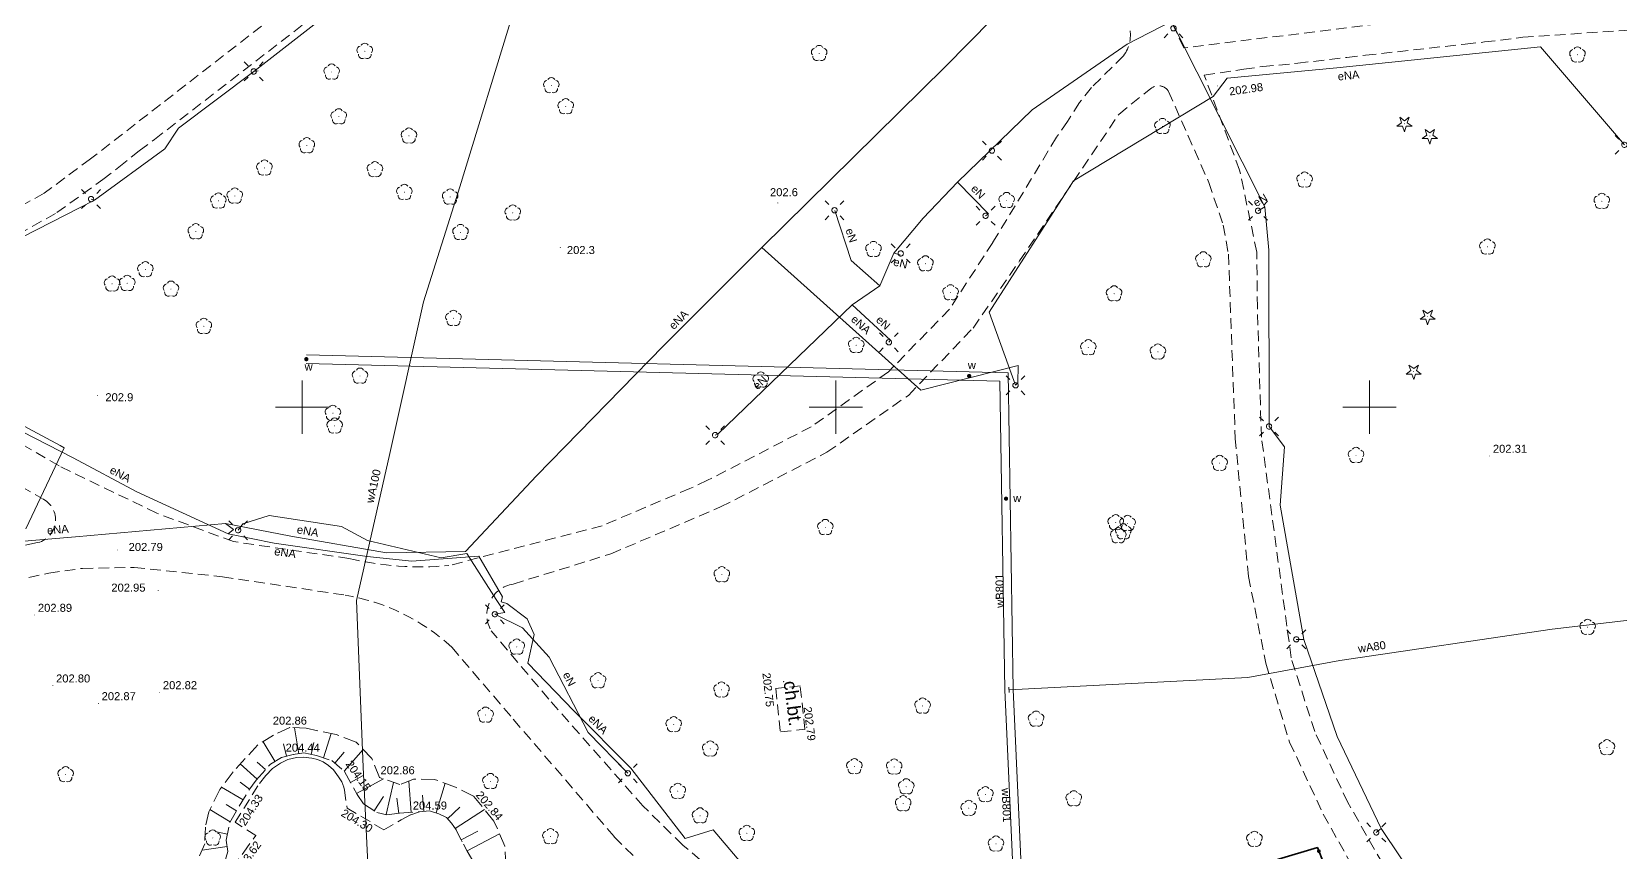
# Model space of a CAD drawing. Extents: x 0 to 7423283, y 0 to 5548300.
# Drawn here: x 7422324.7 to 7422473.5, y 5547808.3 to 5547885.2 of the extents above; entities that cross this region are included whole.
import ezdxf
from ezdxf.enums import TextEntityAlignment as Align

# ---------------------------------------------------------------- set-up
doc = ezdxf.new("R2010")
doc.units = 0
doc.header["$PDSIZE"] = 0.75
doc.linetypes.add('PRZER2-1', pattern=[3, 2, -1])
doc.linetypes.add('PRZER2_5-1', pattern=[3.5, 2.5, -1])
doc.layers.get('0').update_dxf_attribs({"linetype": 'CONTINUOUS', "lineweight": 13})
for name, color, linetype, lineweight, true_color in [('BUBS04', 7, 'PRZER2-1', 18, 0x0a0909), ('OBOP01', 7, 'CONTINUOUS', 18, 0x008000), ('OBOP02', 7, 'CONTINUOUS', 18, 0x008000), ('SUPE04', 1, 'CONTINUOUS', 18, 0xff0000), ('SUPE04_O', 1, 'CONTINUOUS', 18, 0xff0000), ('SUPW03', 5, 'CONTINUOUS', 18, 0x0000ff), ('SUPW03_O', 5, 'CONTINUOUS', 18, 0x0000ff), ('SUXX_01', 7, 'CONTINUOUS', 18, 0x0a0909)]:
    doc.layers.add(name, color=color, linetype=linetype, lineweight=lineweight, true_color=true_color)
for name, color, linetype, lineweight in [('BUBZ02', 7, 'PRZER2_5-1', 18), ('GSLKOC', 7, 'CONTINUOUS', 18), ('GTGETI_O', 7, 'CONTINUOUS', 18), ('KTCR02', 7, 'PRZER2-1', 18), ('KTOK05_01', 7, 'CONTINUOUS', 35), ('RTPW01', 7, 'CONTINUOUS', 13), ('RTPW01_O', 7, 'CONTINUOUS', 13), ('RTPW02', 7, 'CONTINUOUS', 13), ('RTPW02_O', 7, 'CONTINUOUS', 13), ('SUSM', 7, 'CONTINUOUS', 18)]:
    doc.layers.add(name, color=color, linetype=linetype, lineweight=lineweight)
doc.layers.add('SUUS25', color=7, linetype='CONTINUOUS', true_color=0x0a0909)
doc.layers.add('SUUS25_O', color=7, linetype='CONTINUOUS', true_color=0x0a0909)
doc.styles.add('GEO-INFO', font='Arial')

# ---------------------------------------------------------------- blocks, each defined once
blk = doc.blocks.new('SPDLP')
blk.add_hatch(color=0).paths.add_polyline_path([(-0.09, 0), (-0.085595, -0.027812), (-0.072812, -0.052901), (-0.052901, -0.072812), (-0.027812, -0.085595), (0, -0.09), (0.027812, -0.085595), (0.052901, -0.072812), (0.072812, -0.052901), (0.085595, -0.027812), (0.09, 0), (0.085595, 0.027812), (0.072812, 0.052901), (0.052901, 0.072812), (0.027812, 0.085595), (0, 0.09), (-0.027812, 0.085595), (-0.052901, 0.072812), (-0.072812, 0.052901), (-0.085595, 0.027812)])
at = {"color": 0}
for points in [[(-1.292703, 0.137547), (-1.355024, 0.389802), (-1.327532, 0.648184), (-1.213525, 0.881678), (-1.026689, 1.062258), (-0.78945, 1.168249), (-0.530282, 1.186929)], [(-0.268652, 1.271938), (-0.048001, 1.40916), (0.20623, 1.462858), (0.463525, 1.426585), (0.693003, 1.304695), (0.867117, 1.11182), (0.964971, 0.871109)], [(1.126667, 0.648554), (1.325358, 0.481106), (1.454989, 0.255912), (1.5, 0), (1.454989, -0.255912), (1.325358, -0.481106), (1.126667, -0.648554)], [(-0.530282, -1.186929), (-0.78945, -1.168249), (-1.026689, -1.062258), (-1.213525, -0.881678), (-1.327532, -0.648184), (-1.355024, -0.389802), (-1.292703, -0.137547)], [(0.964971, -0.871109), (0.867117, -1.11182), (0.693003, -1.304695), (0.463525, -1.426585), (0.20623, -1.462858), (-0.048001, -1.40916), (-0.268652, -1.271938)]]:
    blk.add_lwpolyline(points, dxfattribs=at)
blk = doc.blocks.new('SPDIP')
blk.add_hatch(color=0).paths.add_polyline_path([(-0.09, 0), (-0.085595, -0.027812), (-0.072812, -0.052901), (-0.052901, -0.072812), (-0.027812, -0.085595), (0, -0.09), (0.027812, -0.085595), (0.052901, -0.072812), (0.072812, -0.052901), (0.085595, -0.027812), (0.09, 0), (0.085595, 0.027812), (0.072812, 0.052901), (0.052901, 0.072812), (0.027812, 0.085595), (0, 0.09), (-0.027812, 0.085595), (-0.052901, 0.072812), (-0.072812, 0.052901), (-0.085595, 0.027812)])
at = {"color": 0}
blk.add_lwpolyline([(0.177062, -0.544942), (-0.463555, -1.426676), (-0.463555, -0.336792), (-1.500096, 0), (-0.463555, 0.336792), (-0.463555, 1.426676), (0.177062, 0.544942), (1.213603, 0.881734), (0.572986, 0), (1.213603, -0.881734)], close=True, dxfattribs=at)
blk = doc.blocks.new('KOLO')
blk.add_hatch(color=0).paths.add_polyline_path([(0, 0.5), (-0.12941, 0.482963), (-0.25, 0.433013), (-0.353553, 0.353553), (-0.433013, 0.25), (-0.482963, 0.12941), (-0.5, 0), (-0.482963, -0.12941), (-0.433013, -0.25), (-0.353553, -0.353553), (-0.25, -0.433013), (-0.12941, -0.482963), (0, -0.5), (0.12941, -0.482963), (0.25, -0.433013), (0.353553, -0.353553), (0.433013, -0.25), (0.482963, -0.12941), (0.5, 0), (0.482963, 0.12941), (0.433013, 0.25), (0.353553, 0.353553), (0.25, 0.433013), (0.12941, 0.482963)])
blk = doc.blocks.new('POINT')
at = {"color": 0}
blk.add_point((0, 0), dxfattribs=at)
blk = doc.blocks.new('SUSM01_01')
at = {"color": 0}
for points in [[(-0.353553, 0.353553), (-0.212132, 0.212132)], [(0.353553, 0.353553), (0.212132, 0.212132)], [(-0.353553, -0.353553), (-0.212132, -0.212132)], [(0.353553, -0.353553), (0.212132, -0.212132)]]:
    blk.add_lwpolyline(points, dxfattribs=at)
blk.add_lwpolyline([(0.1, 0), (0.093969, -0.034202), (0.076604, -0.064279), (0.05, -0.086603), (0.025882, -0.096593), (0, -0.1), (-0.025882, -0.096593), (-0.05, -0.086603), (-0.073305, -0.068017), (-0.090097, -0.043388), (-0.098883, -0.014904), (-0.098883, 0.014904), (-0.090097, 0.043388), (-0.073305, 0.068017), (-0.05, 0.086603), (-0.022252, 0.097493), (0.007473, 0.09972), (0.036534, 0.093087), (0.062349, 0.078183), (0.082624, 0.056332), (0.095557, 0.029476)], close=True, dxfattribs=at)
blk = doc.blocks.new('OKRAG_PELNY')
at = {"color": 0}
blk.add_lwpolyline([(0.5, 0), (0.482963, -0.12941), (0.433013, -0.25), (0.353553, -0.353553), (0.25, -0.433013), (0.12941, -0.482963), (0, -0.5), (-0.12941, -0.482963), (-0.25, -0.433013), (-0.353553, -0.353553), (-0.433013, -0.25), (-0.482963, -0.12941), (-0.5, 0), (-0.482963, 0.12941), (-0.433013, 0.25), (-0.353553, 0.353553), (-0.25, 0.433013), (-0.12941, 0.482963), (0, 0.5), (0.12941, 0.482963), (0.25, 0.433013), (0.353553, 0.353553), (0.433013, 0.25), (0.482963, 0.12941)], close=True, dxfattribs=at)
blk = doc.blocks.new('PION_C')
at = {"color": 0}
blk.add_lwpolyline([(0, 0.5), (0, -0.5)], dxfattribs=at)

msp = doc.modelspace()

# ---------------------------------------------------------------- linework, layer by layer
at = {"color": 7, "linetype": 'Continuous', "lineweight": 13, "elevation": 100, "flags": 128}
for points in [[(7422350, 5547847.5), (7422350, 5547852.5)], [(7422400, 5547847.5), (7422400, 5547852.5)], [(7422450, 5547847.5), (7422450, 5547852.5)], [(7422347.5, 5547850), (7422352.5, 5547850)], [(7422397.5, 5547850), (7422402.5, 5547850)], [(7422447.5, 5547850), (7422452.5, 5547850)]]:
    msp.add_lwpolyline(points, dxfattribs=at)
at = {"layer": 'BUBS04', "color": 18, "linetype": 'PRZER2-1', "lineweight": 18, "ltscale": 0.5, "true_color": 0x0a0909, "elevation": 10.14}
msp.add_lwpolyline([(7422343.479, 5547806.881), (7422344.517, 5547808.3), (7422345.64, 5547809.859), (7422344.217, 5547810.779), (7422343.721, 5547811.112), (7422345.986, 5547814.738), (7422346.585, 5547815.479), (7422347.21, 5547816.13), (7422347.948, 5547816.635), (7422348.655, 5547816.991), (7422349.467, 5547817.176), (7422350.085, 5547817.195), (7422350.904, 5547817.116), (7422351.419, 5547816.974), (7422351.954, 5547816.751), (7422352.446, 5547816.43), (7422352.918, 5547816.001), (7422353.413, 5547815.366), (7422353.699, 5547814.895), (7422353.882, 5547814.386), (7422353.955, 5547814.123), (7422354.199, 5547812.428), (7422357.644, 5547810.394), (7422359.256, 5547811.313), (7422360.162, 5547811.805), (7422360.991, 5547812.087), (7422361.938, 5547812.167), (7422362.814, 5547811.906), (7422363.505, 5547811.533), (7422363.999, 5547811.011), (7422364.41, 5547810.386), (7422365.45, 5547808.398), (7422366.566, 5547806.519)], dxfattribs=at)
at = {"layer": 'BUBZ02', "color": 7, "linetype": 'PRZER2_5-1', "lineweight": 18, "ltscale": 0.5, "elevation": 10.14}
for points in [[(7422369.076, 5547807.069), (7422368.981, 5547808.864), (7422367.969, 5547811.212), (7422366.043, 5547813.555), (7422364.35, 5547814.393), (7422362.381, 5547815.119), (7422360.435, 5547815.146), (7422359.158, 5547814.631), (7422357.233, 5547815.283), (7422356.514, 5547817.077), (7422355.057, 5547818.611), (7422353.187, 5547819.313), (7422350.356, 5547819.905), (7422348.827, 5547819.983), (7422347.305, 5547819.275), (7422345.848, 5547818.343), (7422343.512, 5547815.84), (7422342.263, 5547814.156), (7422341.242, 5547812.078), (7422340.921, 5547810.633), (7422340.871, 5547809.088), (7422339.851, 5547806.764)], [(7422342.706, 5547807.309), (7422343.03, 5547808.36), (7422342.878, 5547809.422), (7422343.2, 5547811.093), (7422345.009, 5547814.12), (7422345.693, 5547815.053), (7422347.021, 5547816.553), (7422348.048, 5547817.177), (7422349.152, 5547817.435), (7422350.152, 5547817.597), (7422351.342, 5547817.348), (7422352.764, 5547816.889), (7422353.968, 5547815.854), (7422355.132, 5547813.692), (7422355.741, 5547812.832), (7422356.98, 5547812.028), (7422357.936, 5547811.806), (7422359.116, 5547811.939), (7422360.991, 5547812.087), (7422361.938, 5547812.167), (7422362.814, 5547811.906), (7422363.505, 5547811.533), (7422363.999, 5547811.011), (7422364.41, 5547810.386), (7422365.45, 5547808.398), (7422366.566, 5547806.519)]]:
    msp.add_lwpolyline(points, dxfattribs=at)
at = {"layer": 'BUBZ02', "color": 7, "linetype": 'Continuous', "lineweight": 18, "elevation": 10.14, "flags": 128}
for points in [[(7422349.678, 5547817.52), (7422349.282, 5547819.96)], [(7422347.445, 5547816.811), (7422346.328, 5547818.65)], [(7422348.516, 5547817.286), (7422348.247, 5547818.437)], [(7422350.842, 5547817.453), (7422351.078, 5547818.579)], [(7422351.984, 5547817.141), (7422352.717, 5547819.411)], [(7422353.042, 5547816.65), (7422353.925, 5547817.677)], [(7422353.941, 5547815.877), (7422355.705, 5547817.929)], [(7422345.778, 5547815.149), (7422344.185, 5547816.561)], [(7422346.564, 5547816.037), (7422345.779, 5547816.732)], [(7422354.513, 5547814.842), (7422355.704, 5547815.483)], [(7422344.452, 5547813.188), (7422342.438, 5547814.392)], [(7422345.068, 5547814.201), (7422344.17, 5547814.859)], [(7422355.075, 5547813.798), (7422357.602, 5547815.158)], [(7422357.863, 5547811.823), (7422358.562, 5547814.833)], [(7422360.221, 5547812.026), (7422359.989, 5547814.966)], [(7422362.56, 5547811.982), (7422363.384, 5547814.749)], [(7422343.844, 5547812.17), (7422342.856, 5547812.761)], [(7422356.746, 5547812.18), (7422357.615, 5547813.52)], [(7422359.039, 5547811.93), (7422358.879, 5547813.355)], [(7422361.403, 5547812.122), (7422361.276, 5547813.629)], [(7422363.598, 5547811.435), (7422364.753, 5547812.528)], [(7422364.33, 5547810.508), (7422367.068, 5547812.309)], [(7422343.236, 5547811.153), (7422341.343, 5547812.284)], [(7422342.989, 5547809.997), (7422341.951, 5547810.197)], [(7422364.892, 5547809.465), (7422366.455, 5547810.282)], [(7422365.441, 5547808.414), (7422368.488, 5547810.008)], [(7422340.609, 5547808.491), (7422342.963, 5547808.828)]]:
    msp.add_lwpolyline(points, dxfattribs=at)
at = {"layer": 'GSLKOC', "color": 7, "linetype": 'PRZER2-1', "lineweight": 18, "ltscale": 0.5, "elevation": 10.18}
msp.add_lwpolyline([(7422394.37, 5547823.63), (7422394.81, 5547819.56), (7422397.1, 5547819.81), (7422396.66, 5547823.88)], close=True, dxfattribs=at)
at = {"layer": 'KTCR02', "color": 7, "linetype": 'PRZER2-1', "lineweight": 18, "ltscale": 0.5, "elevation": 10.18}
for points in [[(7422314.54, 5547990.27), (7422337.56, 5547982.91), (7422359.28, 5547976.24), (7422383.52, 5547970.4), (7422401.93, 5547966.21), (7422415.9, 5547963.39, -0.5239202), (7422416.39, 5547960.25), (7422406.92, 5547948.12), (7422394.42, 5547932.31), (7422388.4, 5547924.99), (7422383.7, 5547919.58), (7422377.7, 5547913.12), (7422370.41, 5547906.11), (7422362.35, 5547898.6), (7422354.48, 5547892.14), (7422330.15, 5547873.25), (7422325.81, 5547870.04), (7422321.24, 5547867.5)], [(7422427.49, 5547885.71, -0.2280507), (7422426.96, 5547882.9), (7422423.95, 5547879.94), (7422422.82, 5547878.53), (7422421.71, 5547876.76), (7422420.68, 5547875.28), (7422414.71, 5547865.42), (7422410.65, 5547859.17), (7422404.95, 5547853.31), (7422397.7, 5547848.16), (7422387.98, 5547843.14), (7422386.33, 5547842.38), (7422378.09, 5547838.88), (7422363.73, 5547835.15, -0.0803684), (7422354.38, 5547835.81), (7422343.56, 5547837.4), (7422336.38, 5547840.05), (7422327.22, 5547844.49), (7422309.24, 5547854.96)], [(7422389.59, 5547805.64), (7422385.65, 5547808.97), (7422381.92, 5547812.64), (7422373.1, 5547822.64), (7422367.7, 5547829.05, -0.5282039), (7422369.78, 5547833.42), (7422378.92, 5547836.25), (7422389.2, 5547840.64), (7422399.17, 5547845.77), (7422406.8, 5547851.1), (7422412.87, 5547857.41), (7422417.22, 5547863.7), (7422426.52, 5547877.43), (7422429.53, 5547879.85, -0.4601399), (7422431.18, 5547879.58), (7422434.95, 5547871.04), (7422436.31, 5547867.05), (7422436.79, 5547864.32), (7422437.43, 5547847.07), (7422438.67, 5547834.13), (7422440.29, 5547826.01), (7422442.52, 5547818.61), (7422445.67, 5547811.87), (7422448.79, 5547806.3, -0.3341156)], [(7422318.52, 5547832.76), (7422326.26, 5547834.44), (7422329.42, 5547834.89), (7422334.25, 5547834.97), (7422342.53, 5547834.1), (7422354.01, 5547832.38, -0.1460046), (7422364.02, 5547827.5), (7422369.78, 5547820.75), (7422379.24, 5547809.74), (7422383.07, 5547805.91)]]:
    msp.add_lwpolyline(points, format="xyb", dxfattribs=at)
for points in [[(7422445.96, 5547957.14), (7422453.8, 5547956.77, -0.3135702), (7422455.97, 5547955.52, 0.1431669), (7422467.07, 5547932.89), (7422467, 5547931.07), (7422469.21, 5547929.27), (7422471.17, 5547929.62, 0.1408987), (7422494, 5547921.7, -0.3923142), (7422495.11, 5547920.7), (7422496.32, 5547905.74), (7422497.57, 5547889.78), (7422484.99, 5547889.11), (7422464.24, 5547887.56), (7422432.62, 5547883.65), (7422427.2, 5547894.99), (7422425.54, 5547904.45), (7422425.43, 5547912.16), (7422425.41, 5547920.61), (7422426.28, 5547933.57), (7422430.53, 5547958.47), (7422433.78, 5547958.62)], [(7422259.01, 5547841.25), (7422273.26, 5547846.46), (7422296.7, 5547855.62, -0.3743255), (7422301.55, 5547855.26), (7422325.62, 5547841.44, -0.7339343), (7422325.05, 5547837.27), (7422316.82, 5547835.54), (7422306.62, 5547833.55), (7422291.82, 5547830.64), (7422282.12, 5547827.77), (7422263.57, 5547819.59), (7422254.77, 5547816.19), (7422241.63, 5547811.73), (7422235.76, 5547810.43), (7422230.18, 5547810.88, 0.1236818), (7422226.63, 5547816.03), (7422227.72, 5547820.96), (7422228.83, 5547824.93), (7422230.8, 5547827.96), (7422233.81, 5547830.75), (7422235.95, 5547832.22), (7422238.45, 5547833.34), (7422241.39, 5547834.53)]]:
    msp.add_lwpolyline(points, format="xyb", close=True, dxfattribs=at)
for points in [[(7422322.07, 5547865.45), (7422327.01, 5547868.22), (7422331.31, 5547871.32), (7422332.81, 5547872.47), (7422334.73, 5547874.01), (7422336.16, 5547875.07), (7422355.96, 5547890.39)], [(7422476.53, 5547778.11), (7422464.96, 5547789.38), (7422457.71, 5547797.38), (7422454.21, 5547802.05), (7422447.98, 5547812.94), (7422444.88, 5547819.6), (7422442.67, 5547826.51), (7422439.88, 5547847.19), (7422439.51, 5547859.36), (7422439.45, 5547864.52), (7422437.84, 5547872.21), (7422434.53, 5547881.09), (7422438.25, 5547881.66), (7422440.01, 5547881.91), (7422443.28, 5547882.22), (7422447.89, 5547882.76), (7422449.65, 5547882.96), (7422458.97, 5547884.01), (7422460.79, 5547884.21), (7422464.39, 5547884.65), (7422485.21, 5547886.07)]]:
    msp.add_lwpolyline(points, dxfattribs=at)
at = {"layer": 'KTOK05_01', "color": 7, "linetype": 'Continuous', "lineweight": 35, "elevation": 10.18}
msp.add_lwpolyline([(7422447.07, 5547804.27), (7422446.45, 5547805.76), (7422445.72, 5547807.25), (7422445.13, 5547808.73), (7422426.85, 5547803.27), (7422418.61, 5547800.79), (7422411.94, 5547792.38), (7422413.29, 5547791.47), (7422414.59, 5547790.53)], dxfattribs=at)
at = {"layer": 'SUPE04', "color": 1, "linetype": 'Continuous', "lineweight": 18, "true_color": 0xff0000, "elevation": 10.18}
for points in [[(7422425.07, 5547956.89), (7422424.67, 5547954.16), (7422422.67, 5547953.2), (7422419.87, 5547950.95), (7422416.46, 5547952.69), (7422407.61, 5547942.82), (7422402.51, 5547937.73), (7422398.01, 5547932.03), (7422395.41, 5547929.53), (7422390.32, 5547922.83), (7422386.69, 5547914.86), (7422385.4, 5547913.57), (7422381.96, 5547913.35), (7422376.43, 5547907.44), (7422368.75, 5547900.57), (7422361.8, 5547893.94), (7422353.06, 5547887.35), (7422345.45, 5547881.45), (7422338.39, 5547876.13), (7422337.12, 5547874.21), (7422330.53, 5547869.4), (7422319.68, 5547863.86)], [(7422433.86, 5547953.57), (7422434.4, 5547952.44), (7422430.03, 5547951.19), (7422429.54, 5547950.94), (7422429.13, 5547948.58), (7422427.43, 5547936.08), (7422426.48, 5547924.66), (7422426.87, 5547914.72), (7422427.32, 5547907.12), (7422427.54, 5547905.02), (7422428.03, 5547899.92), (7422410.21, 5547881.85), (7422393.08, 5547864.94)], [(7422431.48, 5547886.15), (7422427.29, 5547883.99), (7422418.39, 5547877.85), (7422411.4, 5547871.08), (7422408.19, 5547867.7), (7422405.45, 5547864.41), (7422404.11, 5547861.37), (7422401.53, 5547859.59), (7422388.99, 5547847.5), (7422388.69, 5547847.37)], [(7422431.48, 5547886.15), (7422431.72, 5547885.64), (7422440.19, 5547868.77), (7422440.59, 5547864.7), (7422440.6, 5547848.18), (7422442.05, 5547846.27), (7422441.65, 5547840.8), (7422443.85, 5547828.24), (7422446.97, 5547819.13), (7422451.09, 5547810.51), (7422454.67, 5547805.2), (7422458.65, 5547801.91), (7422459.23, 5547797.99), (7422462.33, 5547793.96), (7422467.17, 5547793.51), (7422469.24, 5547792.1), (7422469.73, 5547787.12), (7422474.53, 5547781.61), (7422487.04, 5547775.95)], [(7422473.9, 5547874.57), (7422466.03, 5547883.74), (7422446.95, 5547881.79), (7422436.67, 5547880.83), (7422435.37, 5547879.11), (7422422.26, 5547871.21), (7422414.37, 5547858.89), (7422416.84, 5547852.04), (7422417.05, 5547852.26), (7422417.1, 5547853.9), (7422407.97, 5547851.58), (7422393.08, 5547864.94)], [(7422345.45, 5547881.45), (7422345.88, 5547881.51)], [(7422411.4, 5547871.08), (7422414.3, 5547868.12), (7422414.04, 5547867.93)], [(7422330.21, 5547869.49), (7422330.53, 5547869.4)], [(7422404.11, 5547861.37), (7422401.43, 5547863.72), (7422399.92, 5547868.42)], [(7422440.19, 5547868.77), (7422439.57, 5547868.4)], [(7422393.08, 5547864.94), (7422383.85, 5547855.73), (7422371.94, 5547843.55), (7422365.31, 5547836.48), (7422357.88, 5547836.33), (7422348.94, 5547837.92), (7422342.81, 5547839.1), (7422328.76, 5547837.83), (7422320.18, 5547837.14)], [(7422405.45, 5547864.41), (7422406.03, 5547864.27)], [(7422401.53, 5547859.59), (7422405.12, 5547856.26), (7422404.97, 5547856.07)], [(7422318.37, 5547851.19), (7422327.32, 5547846.39), (7422327.69, 5547846.18), (7422324.09, 5547838.6)], [(7422318.93, 5547850.14), (7422328.54, 5547845.26), (7422334.51, 5547842.05), (7422343.06, 5547838.13), (7422347.38, 5547837.26), (7422356.07, 5547835.99), (7422360.26, 5547835.55), (7422366.56, 5547836.02), (7422368.78, 5547832.23), (7422368.64, 5547831.76), (7422369.18, 5547831.6), (7422371.08, 5547830.17), (7422371.74, 5547828.7), (7422371.13, 5547826.02), (7422375.44, 5547821.54), (7422380.8, 5547816.16), (7422385.87, 5547809.59), (7422388.51, 5547810.4), (7422394.92, 5547802.83)], [(7422342.81, 5547839.1), (7422343.56, 5547838.53), (7422343.06, 5547838.13)], [(7422343.99, 5547838.46), (7422344.43, 5547839.07), (7422346.89, 5547839.85), (7422353.68, 5547838.82), (7422356.12, 5547837.5), (7422363.02, 5547835.89), (7422365.41, 5547836.28), (7422368.17, 5547831.96), (7422368.98, 5547830.77), (7422368.05, 5547830.59), (7422370.65, 5547829.31), (7422373.13, 5547826.56), (7422376.8, 5547819.5), (7422380.51, 5547815.69)], [(7422443.15, 5547828.24), (7422443.85, 5547828.24)], [(7422450.65, 5547810.15), (7422451.09, 5547810.51)]]:
    msp.add_lwpolyline(points, dxfattribs=at)
at = {"layer": 'SUPW03', "color": 5, "linetype": 'Continuous', "lineweight": 18, "true_color": 0x0000ff, "elevation": 10.18}
for points in [[(7422392.04, 5547999.28), (7422385.35, 5547962.85), (7422383.82, 5547955.95), (7422376.76, 5547922.46), (7422373.01, 5547902.81), (7422369.87, 5547887.24), (7422364.76, 5547870.65), (7422361.35, 5547859.86), (7422358.2, 5547845.66), (7422355.07, 5547831.87), (7422355.71, 5547816.25), (7422356.36, 5547802.69), (7422352.39, 5547783.57), (7422349.7, 5547772.51), (7422346.86, 5547761.18)], [(7422415.83, 5547823.514), (7422415.376, 5547852.439), (7422350.37, 5547854.09)], [(7422416.63, 5547823.526), (7422416.164, 5547853.221), (7422350.39, 5547854.89)], [(7422508.05, 5547833.62), (7422507.57, 5547833.65), (7422496.7, 5547832.54), (7422486.26, 5547831.26), (7422474.88, 5547830.09), (7422467.13, 5547829.19), (7422447.22, 5547826.26), (7422438.6, 5547824.66), (7422416.23, 5547823.52)], [(7422415.83, 5547823.502), (7422416.95, 5547798.632)], [(7422416.63, 5547823.538), (7422417.75, 5547798.668)]]:
    msp.add_lwpolyline(points, dxfattribs=at)

# ---------------------------------------------------------------- block references
at = {"layer": 'GSLKOC', "color": 7, "lineweight": 18, "xscale": 0.5, "yscale": 0.5, "rotation": 90}
msp.add_blockref('POINT', (7422395.1, 5547824.27, 10.18), dxfattribs=at)
at = {"layer": 'KTOK05_01', "color": 7, "lineweight": 35, "xscale": 0.35, "yscale": 0.35, "rotation": 90}
msp.add_blockref('KOLO', (7422445.263, 5547808.397, 10.18), dxfattribs=at)
at = {"layer": 'OBOP01', "color": 96, "lineweight": 18, "true_color": 0x008000, "xscale": 0.5, "yscale": 0.5, "rotation": 90}
for p in [(7422453.28, 5547876.55, 10.12), (7422455.66, 5547875.4, 10.12), (7422455.46, 5547858.47, 10.12), (7422454.15, 5547853.33, 10.12)]:
    msp.add_blockref('SPDIP', p, dxfattribs=at)
at = {"layer": 'OBOP02', "color": 96, "lineweight": 18, "true_color": 0x008000, "xscale": 0.5, "yscale": 0.5, "rotation": 90}
for p in [(7422355.86, 5547883.34, 10.12), (7422398.44, 5547883.14, 10.12), (7422469.5, 5547883.01, 10.12), (7422352.76, 5547881.4, 10.12), (7422373.34, 5547880.13, 10.12), (7422353.42, 5547877.21, 10.12), (7422374.69, 5547878.16, 10.12), (7422430.61, 5547876.3, 10.12), (7422350.43, 5547874.5, 10.12), (7422360, 5547875.42, 10.12), (7422346.46, 5547872.41, 10.12), (7422356.81, 5547872.26, 10.12), (7422443.93, 5547871.29, 10.12), (7422343.68, 5547869.78, 10.12), (7422359.57, 5547870.13, 10.12), (7422363.86, 5547869.69, 10.12), (7422342.14, 5547869.32, 10.12), (7422369.73, 5547868.2, 10.12), (7422416.01, 5547869.37, 10.12), (7422471.78, 5547869.29, 10.12), (7422340.03, 5547866.44, 10.12), (7422364.83, 5547866.37, 10.12), (7422403.53, 5547864.78, 10.12), (7422434.44, 5547863.81, 10.12), (7422461.06, 5547865.01, 10.12), (7422335.3, 5547862.89, 10.12), (7422408.4, 5547863.43, 10.12), (7422332.18, 5547861.55, 10.12), (7422333.6, 5547861.6, 10.12), (7422337.7, 5547861.06, 10.12), (7422410.75, 5547860.72, 10.12), (7422426.08, 5547860.62, 10.12), (7422364.17, 5547858.32, 10.12), (7422340.78, 5547857.57, 10.12), (7422401.91, 5547855.79, 10.12), (7422423.66, 5547855.58, 10.12), (7422430.18, 5547855.18, 10.12), (7422355.41, 5547852.91, 10.12), (7422392.97, 5547852.54, 10.12), (7422352.87, 5547849.43, 10.12), (7422353.04, 5547848.25, 10.12), (7422435.97, 5547844.75, 10.12), (7422448.75, 5547845.48, 10.12), (7422399.02, 5547838.73, 10.12), (7422426.23, 5547839.19, 10.12), (7422427.34, 5547839.11, 10.12), (7422426.47, 5547837.96, 10.12), (7422426.95, 5547838.32, 10.12), (7422389.32, 5547834.3, 10.12), (7422470.45, 5547829.38, 10.12), (7422370.1, 5547827.53, 10.12), (7422377.72, 5547824.37, 10.12), (7422389.29, 5547823.51, 10.12), (7422408.13, 5547822, 10.12), (7422367.18, 5547821.15, 10.12), (7422418.77, 5547820.77, 10.12), (7422384.81, 5547820.26, 10.12), (7422388.23, 5547817.98, 10.12), (7422472.26, 5547818.11, 10.12), (7422401.74, 5547816.33, 10.12), (7422405.47, 5547816.29, 10.12), (7422327.83, 5547815.58, 10.12), (7422367.63, 5547814.93, 10.12), (7422385.19, 5547814.01, 10.12), (7422406.6, 5547814.43, 10.12), (7422414.02, 5547813.7, 10.12), (7422422.3, 5547813.31, 10.12), (7422387.28, 5547811.71, 10.12), (7422406.31, 5547812.85, 10.12), (7422412.46, 5547812.42, 10.12), (7422391.66, 5547810.07, 10.12), (7422341.61, 5547809.63, 10.12), (7422373.26, 5547809.76, 10.12), (7422415.01, 5547809.08, 10.12), (7422439.23, 5547809.52, 10.12)]:
    msp.add_blockref('SPDLP', p, dxfattribs=at)
at = {"layer": 'RTPW01', "color": 7, "lineweight": 13, "xscale": 0.09, "yscale": 0.09, "rotation": 90}
for p in [(7422394.56, 5547869.13, 10.2), (7422374.18, 5547864.95, 10.2), (7422330.83, 5547851.08, 10.2)]:
    msp.add_blockref('KOLO', p, dxfattribs=at)
at = {"layer": 'RTPW02', "color": 7, "lineweight": 13, "xscale": 0.09, "yscale": 0.09, "rotation": 90}
for p in [(7422435.75, 5547880.09, 10.2), (7422461.27, 5547845.42, 10.2), (7422332.67, 5547836.61, 10.2), (7422336.5, 5547832.82, 10.2), (7422324.93, 5547830.52, 10.2), (7422326.63, 5547823.9, 10.2), (7422336.64, 5547823.27, 10.2), (7422394.37, 5547823.63, 10.2), (7422330.9, 5547822.24, 10.2), (7422348.827, 5547819.983, 10.2), (7422397.1, 5547819.8, 10.2), (7422349.152, 5547817.435, 10.2), (7422357.233, 5547815.283, 10.2), (7422354.199, 5547812.428, 10.2), (7422355.132, 5547813.692, 10.2), (7422366.043, 5547813.555, 10.2), (7422343.2, 5547811.093, 10.2), (7422360.991, 5547812.087, 10.2), (7422345.64, 5547809.859, 10.2)]:
    msp.add_blockref('KOLO', p, dxfattribs=at)
at = {"layer": 'SUSM', "color": 7, "lineweight": 18, "rotation": 90}
for name, p, xscale, yscale in [('SUSM01_01', (7422431.64, 5547885.49, 10.24), 2.5, 2.5), ('SUSM01_01', (7422345.45, 5547881.45, 10.24), 2.5, 2.5), ('OKRAG_PELNY', (7422345.45, 5547881.45, 10.24), 0.5, 0.5), ('SUSM01_01', (7422414.63, 5547874.03, 10.24), 2.5, 2.5), ('SUSM01_01', (7422473.9, 5547874.57, 10.24), 2.5, 2.5), ('OKRAG_PELNY', (7422414.63, 5547874.03, 10.24), 0.5, 0.5), ('SUSM01_01', (7422330.21, 5547869.49, 10.24), 2.5, 2.5), ('OKRAG_PELNY', (7422330.21, 5547869.49, 10.24), 0.5, 0.5), ('SUSM01_01', (7422399.88, 5547868.44, 10.24), 2.5, 2.5), ('SUSM01_01', (7422439.57, 5547868.4, 10.24), 2.5, 2.5), ('OKRAG_PELNY', (7422399.88, 5547868.44, 10.24), 0.5, 0.5), ('SUSM01_01', (7422414.04, 5547867.93, 10.24), 2.5, 2.5), ('OKRAG_PELNY', (7422414.04, 5547867.93, 10.24), 0.5, 0.5), ('OKRAG_PELNY', (7422439.57, 5547868.4, 10.24), 0.5, 0.5), ('SUSM01_01', (7422406.08, 5547864.4, 10.24), 2.5, 2.5), ('OKRAG_PELNY', (7422406.08, 5547864.4, 10.24), 0.5, 0.5), ('SUSM01_01', (7422404.97, 5547856.07, 10.24), 2.5, 2.5), ('OKRAG_PELNY', (7422404.97, 5547856.07, 10.24), 0.5, 0.5), ('SUSM01_01', (7422416.84, 5547852.04, 10.24), 2.5, 2.5), ('OKRAG_PELNY', (7422416.84, 5547852.04, 10.24), 0.5, 0.5), ('SUSM01_01', (7422388.69, 5547847.37, 10.24), 2.5, 2.5), ('SUSM01_01', (7422440.6, 5547848.18, 10.24), 2.5, 2.5), ('OKRAG_PELNY', (7422440.6, 5547848.18, 10.24), 0.5, 0.5), ('OKRAG_PELNY', (7422388.69, 5547847.37, 10.24), 0.5, 0.5), ('SUSM01_01', (7422343.99, 5547838.46, 10.24), 2.5, 2.5), ('OKRAG_PELNY', (7422343.99, 5547838.46, 10.24), 0.5, 0.5), ('SUSM01_01', (7422368.05, 5547830.59, 10.24), 2.5, 2.5), ('OKRAG_PELNY', (7422368.05, 5547830.59, 10.24), 0.5, 0.5), ('SUSM01_01', (7422443.15, 5547828.24, 10.24), 2.5, 2.5), ('OKRAG_PELNY', (7422443.15, 5547828.24, 10.24), 0.5, 0.5), ('SUSM01_01', (7422380.51, 5547815.69, 10.24), 2.5, 2.5), ('OKRAG_PELNY', (7422380.51, 5547815.69, 10.24), 0.5, 0.5), ('SUSM01_01', (7422450.65, 5547810.15, 10.24), 2.5, 2.5), ('OKRAG_PELNY', (7422450.65, 5547810.15, 10.24), 0.5, 0.5)]:
    msp.add_blockref(name, p, dxfattribs=dict(at, xscale=xscale, yscale=yscale))
at = {"layer": 'SUUS25', "color": 18, "lineweight": 5, "true_color": 0x0a0909, "xscale": 0.4, "yscale": 0.4}
for p, rotation in [((7422350.38, 5547854.49, 10.24), 358.8540315443006), ((7422412.5, 5547852.91, 10.24), 358.8540315443006), ((7422415.95, 5547841.42, 10.24), 270.5727300312402)]:
    msp.add_blockref('KOLO', p, dxfattribs=dict(at, rotation=rotation))
at = {"layer": 'SUXX_01', "color": 18, "lineweight": 18, "true_color": 0x0a0909, "xscale": 0.5, "yscale": 0.5, "rotation": 2.862195097404846}
msp.add_blockref('PION_C', (7422416.23, 5547823.52, 10.24), dxfattribs=at)

# ---------------------------------------------------------------- texts
at = {"layer": 'GTGETI_O', "color": 7, "linetype": 'Continuous', "lineweight": 0, "style": 'GEO-INFO'}
msp.add_text('ch.bt.', height=1.25, rotation=277.41916, dxfattribs=at).set_placement((7422395.1, 5547824.27, 10.8))
at = {"layer": 'RTPW01_O', "color": 7, "linetype": 'Continuous', "lineweight": 0, "style": 'GEO-INFO'}
for s, p in [('202.6', (7422393.83, 5547869.76, 10.8)), ('202.3', (7422374.8, 5547864.34, 10.8)), ('202.9', (7422331.55, 5547850.55, 10.8))]:
    msp.add_text(s, height=0.75, dxfattribs=at).set_placement(p)
at = {"layer": 'RTPW02_O', "color": 7, "linetype": 'Continuous', "lineweight": 0, "style": 'GEO-INFO'}
for s, rotation, p in [('202.98', 8.09057, (7422436.91, 5547879.19, 10.8)), ('202.31', 359.99979, (7422461.57, 5547845.72, 10.8)), ('202.79', 359.99979, (7422333.73, 5547836.52, 10.8)), ('202.95', 359.99979, (7422332.11, 5547832.71, 10.8)), ('202.89', 359.99979, (7422325.23, 5547830.82, 10.8)), ('202.80', 359.99979, (7422326.93, 5547824.2, 10.8)), ('202.82', 359.99979, (7422336.94, 5547823.57, 10.8)), ('202.75', 276.19163, (7422393.12, 5547825.06, 10.8)), ('202.87', 359.99979, (7422331.2, 5547822.54, 10.8)), ('202.79', 277.05458, (7422396.98, 5547821.88, 10.8)), ('202.84', 310.46829, (7422366.22, 5547813.628, 10.8)), ('204.33', 57.6171, (7422344.651, 5547810.7, 10.8)), ('204.30', 329.02564, (7422353.566, 5547811.749, 10.8)), ('203.62', 54.23353, (7422344.33, 5547806.387, 10.8))]:
    msp.add_text(s, height=0.75, rotation=rotation, dxfattribs=at).set_placement(p)
for s, p in [('202.86', (7422347.239, 5547820.25, 10.8)), ('204.44', (7422348.444, 5547817.716, 10.8)), ('202.86', (7422357.334, 5547815.6, 10.8)), ('204.59', (7422360.361, 5547812.296, 10.8))]:
    msp.add_text(s, height=0.75, dxfattribs=at).set_placement(p)
msp.add_text('204.15', height=0.75, rotation=305.30382, dxfattribs=at).set_placement((7422355.882, 5547813.942, 10.8), align=Align.RIGHT)
at = {"layer": 'SUPE04_O', "color": 1, "linetype": 'Continuous', "lineweight": 0, "true_color": 0xff0000, "style": 'GEO-INFO'}
for s, rotation, p in [('eNA', 5.71038, (7422447.07, 5547880.6, 10.8)), ('eN', 313.86161, (7422412.6, 5547870.4, 10.8)), ('eN', 30.41087, (7422439.38, 5547868.73, 10.8)), ('eN', 287.92771, (7422400.9, 5547866.61, 10.8)), ('eN', 346.48322, (7422405.33, 5547863.28, 10.8)), ('eNA', 44.99979, (7422384.81, 5547857.2, 10.8)), ('eNA', 318.08745, (7422401.35, 5547858.13, 10.8)), ('eN', 316.8963, (7422403.7, 5547858.09, 10.8)), ('eN', 43.86161, (7422392.67, 5547851.56, 10.8)), ('eNA', 331.63076, (7422331.88, 5547843.87, 10.8)), ('eNA', 4.70764, (7422326.11, 5547838.07, 10.8)), ('eNA', 349.87512, (7422349.45, 5547838.19, 10.8)), ('eNA', 351.91715, (7422347.34, 5547836.14, 10.8)), ('eN', 297.284, (7422374.39, 5547824.95, 10.8)), ('eNA', 314.99979, (7422376.75, 5547820.73, 10.8))]:
    msp.add_text(s, height=0.75, rotation=rotation, dxfattribs=at).set_placement(p)
at = {"layer": 'SUPW03_O', "color": 5, "linetype": 'Continuous', "lineweight": 0, "true_color": 0x0000ff, "style": 'GEO-INFO'}
for s, rotation, p in [('wA100', 77.17845, (7422356.67, 5547840.95, 10.8)), ('wB801', 90.93286, (7422415.75, 5547831.2, 10.8)), ('wA80', 8.38539, (7422448.99, 5547826.98, 10.8)), ('wB801', 272.43247, (7422415.54, 5547814.29, 10.8))]:
    msp.add_text(s, height=0.75, rotation=rotation, dxfattribs=at).set_placement(p)
at = {"layer": 'SUUS25_O', "color": 18, "linetype": 'Continuous', "lineweight": 0, "true_color": 0x0a0909, "style": 'GEO-INFO'}
for p in [(7422350.22, 5547853.42, 10.8), (7422412.37, 5547853.56, 10.8), (7422416.62, 5547841.1, 10.8)]:
    msp.add_text('w', height=0.75, rotation=359.99979, dxfattribs=at).set_placement(p)

doc.saveas('drawing.dxf')
